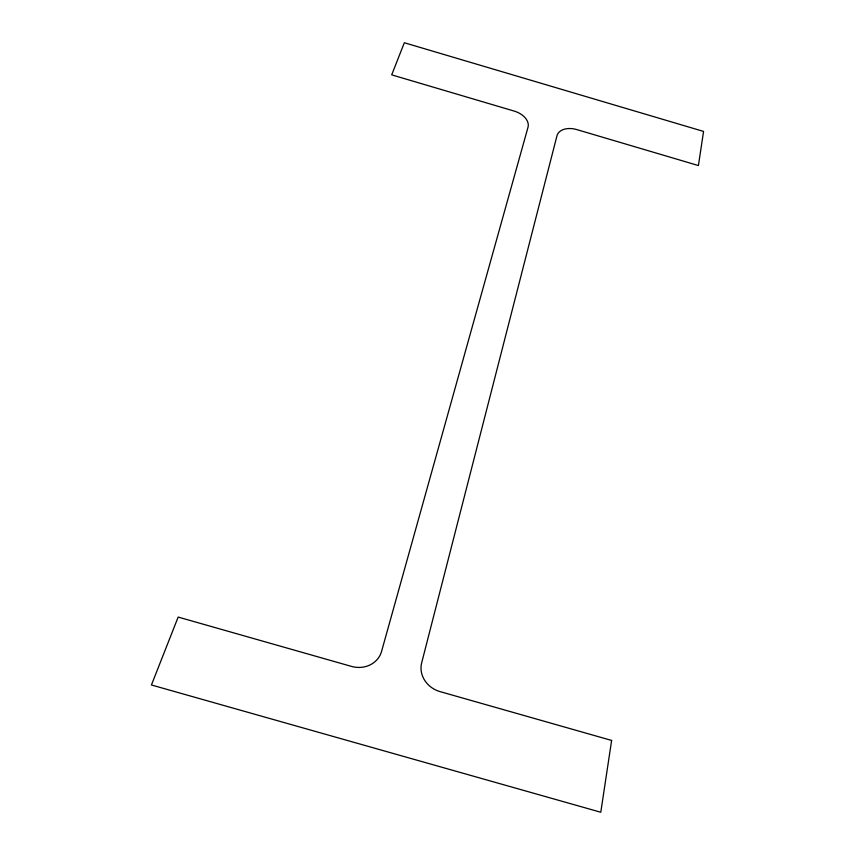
<?xml version="1.0" encoding="UTF-8"?>
<svg xmlns="http://www.w3.org/2000/svg" width="855" height="855" viewBox="0 0 855 855"><rect width="100%" height="100%" fill="white"/><g stroke="black" fill="none" stroke-linecap="round" stroke-linejoin="round"><path stroke-width="1.28" d="M611.624 740.441L600.787 812.25L151.431 684.983L178.171 617.075L351.501 666.408A24.656 22.294 14 0 0 381.533 651.521L528.016 127.235A17.827 11.671 16.6 0 0 514.176 111.075L391.697 74.855L404.34 42.75L703.569 131.424L698.417 165.549L576.772 129.586A17.805 11.639 18.5 0 0 556.968 135.785L421.643 662.956A24.656 22.187 25.6 0 0 439.951 691.577L611.624 740.441"/></g></svg>
